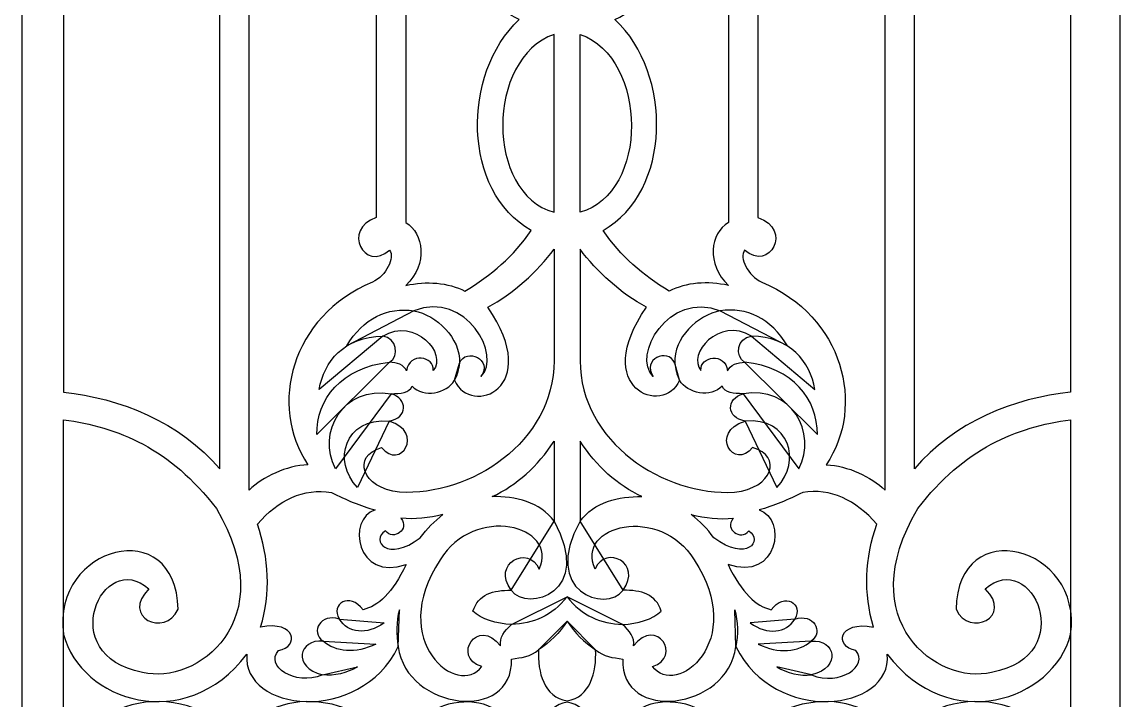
# Model space of a CAD drawing. Header units: centimetres. Extents: x 14.2 to 27.5, y -6 to 9.5.
# Drawn here: x 21.1 to 27.5, y 1.79 to 5.75 of the extents above; entities that cross this region are included whole.
import ezdxf

# ---------------------------------------------------------------- set-up
doc = ezdxf.new("R2010")
doc.units = ezdxf.units.CM
doc.header["$MEASUREMENT"] = 0
doc.layers.add('layer 1', color=7, linetype='Continuous')

msp = doc.modelspace()

# ---------------------------------------------------------------- linework, layer by layer
at = {"layer": 'layer 1', "color": 250}
for points, knots in [([(21.10271, 9.51884), (21.10271, 9.51884), (27.49999, 9.51884), (27.49999, 9.51884), (27.49999, 9.51884), (27.49999, 9.51884), (27.49999, -6.00399), (27.49999, -6.00399), (27.49999, -6.00399), (27.49999, -6.00399), (21.10271, -6.00399), (21.10271, -6.00399), (21.10271, -6.00399), (21.10271, -6.00399), (21.10271, 9.51884), (21.10271, 9.51884)], [0, 0, 0, 0, 0.2, 0.2, 0.2, 0.2, 0.4, 0.4, 0.4, 0.4, 0.6, 0.6, 0.6, 0.6, 1, 1, 1, 1]), ([(21.34517, 7.83549), (21.71883, 7.84045), (22.02016, 7.65651), (22.1433, 7.3155), (22.1433, 7.3155), (22.00438, 7.10492), (22.0098, 6.7256), (22.25509, 6.54367), (22.25509, 6.54367), (22.25508, 5.4211), (22.25508, 4.2635), (22.25509, 3.14093), (22.25509, 3.14093), (22.0278, 3.41258), (21.66905, 3.55634), (21.34517, 3.58812), (21.34517, 3.58812), (21.34517, 4.9986), (21.34517, 6.425), (21.34517, 7.83549)], [0, 0, 0, 0, 0.1666667, 0.1666667, 0.1666667, 0.1666667, 0.3333333, 0.3333333, 0.3333333, 0.3333333, 0.5, 0.5, 0.5, 0.5, 0.6666667, 0.6666667, 0.6666667, 0.6666667, 1, 1, 1, 1]), ([(27.212, 7.83549), (26.83835, 7.84045), (26.53701, 7.65651), (26.41388, 7.3155), (26.41388, 7.3155), (26.55281, 7.10492), (26.54739, 6.7256), (26.3021, 6.54367), (26.3021, 6.54367), (26.3021, 5.4211), (26.3021, 4.2635), (26.3021, 3.14093), (26.3021, 3.14093), (26.52937, 3.41258), (26.88813, 3.55634), (27.212, 3.58812), (27.212, 3.58812), (27.212, 4.9986), (27.212, 6.425), (27.212, 7.83549)], [0, 0, 0, 0, 0.1666667, 0.1666667, 0.1666667, 0.1666667, 0.3333333, 0.3333333, 0.3333333, 0.3333333, 0.5, 0.5, 0.5, 0.5, 0.6666667, 0.6666667, 0.6666667, 0.6666667, 1, 1, 1, 1]), ([(23.16686, 4.60672), (23.16686, 5.5734), (23.16686, 6.57299), (23.16686, 7.53966), (23.16686, 7.53966), (22.51484, 7.60281), (22.42446, 7.06817), (22.65784, 7.00344), (22.65784, 7.00344), (22.7554, 7.16817), (22.95376, 6.89989), (22.68686, 6.86626), (22.68686, 6.86626), (22.84652, 6.70272), (22.67833, 6.46419), (22.42604, 6.49648), (22.42604, 6.49648), (22.42604, 5.34232), (22.42604, 4.17218), (22.42604, 3.01802), (22.42604, 3.01802), (22.50823, 3.09736), (22.64263, 3.15886), (22.76852, 3.16575), (22.76852, 3.16575), (22.53834, 3.51044), (22.66878, 4.03052), (23.14447, 4.23037), (23.14447, 4.23037), (23.22591, 4.26714), (23.27643, 4.37263), (23.24488, 4.4158), (23.24488, 4.4158), (23.09736, 4.28867), (22.96372, 4.53774), (23.16686, 4.60672)], [0, 0, 0, 0, 0.1, 0.1, 0.1, 0.1, 0.2, 0.2, 0.2, 0.2, 0.3, 0.3, 0.3, 0.3, 0.4, 0.4, 0.4, 0.4, 0.5, 0.5, 0.5, 0.5, 0.6, 0.6, 0.6, 0.6, 0.7, 0.7, 0.7, 0.7, 0.8, 0.8, 0.8, 0.8, 1, 1, 1, 1]), ([(25.39033, 4.60672), (25.39033, 5.5734), (25.39033, 6.57299), (25.39033, 7.53966), (25.39033, 7.53966), (26.04233, 7.60281), (26.13273, 7.06817), (25.89934, 7.00344), (25.89934, 7.00344), (25.80177, 7.16817), (25.60343, 6.89989), (25.87032, 6.86626), (25.87032, 6.86626), (25.71067, 6.70272), (25.87885, 6.46419), (26.13114, 6.49648), (26.13114, 6.49648), (26.13114, 5.34232), (26.13114, 4.17218), (26.13114, 3.01802), (26.13114, 3.01802), (26.04895, 3.09736), (25.91455, 3.15886), (25.78866, 3.16575), (25.78866, 3.16575), (26.01883, 3.51044), (25.8884, 4.03052), (25.4127, 4.23037), (25.4127, 4.23037), (25.33127, 4.26714), (25.28075, 4.37263), (25.3123, 4.4158), (25.3123, 4.4158), (25.45983, 4.28867), (25.59347, 4.53774), (25.39033, 4.60672)], [0, 0, 0, 0, 0.1, 0.1, 0.1, 0.1, 0.2, 0.2, 0.2, 0.2, 0.3, 0.3, 0.3, 0.3, 0.4, 0.4, 0.4, 0.4, 0.5, 0.5, 0.5, 0.5, 0.6, 0.6, 0.6, 0.6, 0.7, 0.7, 0.7, 0.7, 0.8, 0.8, 0.8, 0.8, 1, 1, 1, 1]), ([(24.06915, 4.53187), (23.96822, 4.37919), (23.83539, 4.2709), (23.68361, 4.17717), (23.68361, 4.17717), (23.58537, 4.22847), (23.459, 4.23726), (23.33889, 4.21084), (23.33889, 4.21084), (23.46988, 4.33551), (23.44396, 4.51538), (23.33889, 4.57688), (23.33889, 4.57688), (23.33889, 5.11122), (23.33889, 5.64555), (23.33889, 6.17987), (23.33889, 6.17987), (23.39725, 6.03501), (23.66043, 6.00498), (23.79217, 6.16603), (23.79217, 6.16603), (23.77115, 5.98251), (23.8449, 5.82594), (23.9999, 5.76095), (23.9999, 5.76095), (23.66231, 5.44561), (23.66809, 4.75722), (24.06915, 4.53187)], [0, 0, 0, 0, 0.125, 0.125, 0.125, 0.125, 0.25, 0.25, 0.25, 0.25, 0.375, 0.375, 0.375, 0.375, 0.5, 0.5, 0.5, 0.5, 0.625, 0.625, 0.625, 0.625, 0.75, 0.75, 0.75, 0.75, 1, 1, 1, 1]), ([(24.48804, 4.53187), (24.58897, 4.37919), (24.72178, 4.2709), (24.87356, 4.17717), (24.87356, 4.17717), (24.97182, 4.22847), (25.09819, 4.23726), (25.21829, 4.21084), (25.21829, 4.21084), (25.0873, 4.33551), (25.11323, 4.51538), (25.21829, 4.57688), (25.21829, 4.57688), (25.21829, 5.11122), (25.21829, 5.64555), (25.21829, 6.17987), (25.21829, 6.17987), (25.15994, 6.03501), (24.89675, 6.00498), (24.76502, 6.16603), (24.76502, 6.16603), (24.78602, 5.98251), (24.71227, 5.82594), (24.55729, 5.76095), (24.55729, 5.76095), (24.89487, 5.44561), (24.88909, 4.75722), (24.48804, 4.53187)], [0, 0, 0, 0, 0.125, 0.125, 0.125, 0.125, 0.25, 0.25, 0.25, 0.25, 0.375, 0.375, 0.375, 0.375, 0.5, 0.5, 0.5, 0.5, 0.625, 0.625, 0.625, 0.625, 0.75, 0.75, 0.75, 0.75, 1, 1, 1, 1]), ([(24.20255, 4.63721), (23.80287, 4.74676), (23.80497, 5.53297), (24.20255, 5.6743), (24.20255, 5.6743), (24.20255, 5.3286), (24.20255, 4.9829), (24.20255, 4.63721)], [0, 0, 0, 0, 0.3333333, 0.3333333, 0.3333333, 0.3333333, 1, 1, 1, 1]), ([(24.35463, 4.63721), (24.75431, 4.74676), (24.7522, 5.53297), (24.35463, 5.6743), (24.35463, 5.6743), (24.35463, 5.3286), (24.35463, 4.9829), (24.35463, 4.63721)], [0, 0, 0, 0, 0.3333333, 0.3333333, 0.3333333, 0.3333333, 1, 1, 1, 1]), ([(23.1979, 3.2654), (23.02183, 3.21594), (23.08175, 3.02918), (23.30253, 3.00556), (23.30253, 3.00556), (23.71463, 2.98185), (24.20255, 3.2974), (24.20255, 3.77184), (24.20255, 3.77184), (24.20255, 3.98846), (24.20255, 4.20507), (24.20255, 4.42167), (24.20255, 4.42167), (24.10792, 4.29434), (23.9614, 4.16001), (23.81636, 4.08399), (23.81636, 4.08399), (24.14392, 3.61035), (23.71694, 3.44214), (23.62356, 3.65758), (23.62356, 3.65758), (23.57626, 3.58087), (23.44211, 3.5535), (23.37512, 3.62421), (23.37512, 3.62421), (23.35915, 3.58455), (23.30844, 3.57966), (23.25276, 3.57971), (23.25276, 3.57971), (23.35308, 3.55252), (23.35075, 3.43634), (23.24163, 3.42027), (23.24163, 3.42027), (23.45324, 3.35505), (23.30518, 3.12916), (23.1979, 3.2654)], [0, 0, 0, 0, 0.1, 0.1, 0.1, 0.1, 0.2, 0.2, 0.2, 0.2, 0.3, 0.3, 0.3, 0.3, 0.4, 0.4, 0.4, 0.4, 0.5, 0.5, 0.5, 0.5, 0.6, 0.6, 0.6, 0.6, 0.7, 0.7, 0.7, 0.7, 0.8, 0.8, 0.8, 0.8, 1, 1, 1, 1]), ([(25.35928, 3.2654), (25.53534, 3.21594), (25.47542, 3.02918), (25.25466, 3.00556), (25.25466, 3.00556), (24.84256, 2.98185), (24.35463, 3.2974), (24.35463, 3.77184), (24.35463, 3.77184), (24.35463, 3.98846), (24.35463, 4.20507), (24.35463, 4.42167), (24.35463, 4.42167), (24.44927, 4.29434), (24.59579, 4.16001), (24.74081, 4.08399), (24.74081, 4.08399), (24.41326, 3.61035), (24.84024, 3.44214), (24.93363, 3.65758), (24.93363, 3.65758), (24.98092, 3.58087), (25.11507, 3.5535), (25.18206, 3.62421), (25.18206, 3.62421), (25.19804, 3.58455), (25.24875, 3.57966), (25.30443, 3.57971), (25.30443, 3.57971), (25.20411, 3.55252), (25.20645, 3.43634), (25.31555, 3.42027), (25.31555, 3.42027), (25.10395, 3.35505), (25.252, 3.12916), (25.35928, 3.2654)], [0, 0, 0, 0, 0.1, 0.1, 0.1, 0.1, 0.2, 0.2, 0.2, 0.2, 0.3, 0.3, 0.3, 0.3, 0.4, 0.4, 0.4, 0.4, 0.5, 0.5, 0.5, 0.5, 0.6, 0.6, 0.6, 0.6, 0.7, 0.7, 0.7, 0.7, 0.8, 0.8, 0.8, 0.8, 1, 1, 1, 1]), ([(23.65101, 3.75791), (23.65905, 3.90457), (23.51728, 4.03741), (23.38622, 4.06282), (23.38622, 4.06282), (23.69028, 4.18224), (23.90272, 3.79752), (23.77674, 3.68034), (23.77674, 3.68034), (23.84761, 3.77798), (23.69159, 3.85109), (23.65101, 3.75791)], [0, 0, 0, 0, 0.25, 0.25, 0.25, 0.25, 0.5, 0.5, 0.5, 0.5, 1, 1, 1, 1]), ([(24.90616, 3.75791), (24.89813, 3.90457), (25.03989, 4.03741), (25.17096, 4.06282), (25.17096, 4.06282), (24.8669, 4.18224), (24.65447, 3.79752), (24.78045, 3.68034), (24.78045, 3.68034), (24.70957, 3.77798), (24.8656, 3.85109), (24.90616, 3.75791)], [0, 0, 0, 0, 0.25, 0.25, 0.25, 0.25, 0.5, 0.5, 0.5, 0.5, 1, 1, 1, 1]), ([(23.38622, 4.06282), (23.23256, 4.08655), (23.0908, 4.01965), (22.99475, 3.85788), (22.99475, 3.85788), (22.99475, 3.85788), (23.38622, 4.06282), (23.38622, 4.06282)], [0, 0, 0, 0, 0.3333333, 0.3333333, 0.3333333, 0.3333333, 1, 1, 1, 1]), ([(25.17096, 4.06282), (25.32462, 4.08655), (25.46638, 4.01965), (25.56242, 3.85788), (25.56242, 3.85788), (25.56242, 3.85788), (25.17096, 4.06282), (25.17096, 4.06282)], [0, 0, 0, 0, 0.3333333, 0.3333333, 0.3333333, 0.3333333, 1, 1, 1, 1]), ([(23.34342, 3.71244), (23.35672, 3.82424), (23.50743, 3.79734), (23.49855, 3.71511), (23.49855, 3.71511), (23.58184, 3.81199), (23.39497, 4.02792), (23.20434, 3.91571), (23.20434, 3.91571), (23.28815, 3.90412), (23.3033, 3.7998), (23.24446, 3.76326), (23.24446, 3.76326), (23.28368, 3.76325), (23.33095, 3.74721), (23.34342, 3.71244)], [0, 0, 0, 0, 0.2, 0.2, 0.2, 0.2, 0.4, 0.4, 0.4, 0.4, 0.6, 0.6, 0.6, 0.6, 1, 1, 1, 1]), ([(25.21376, 3.71244), (25.20046, 3.82424), (25.04975, 3.79734), (25.05862, 3.71511), (25.05862, 3.71511), (24.97535, 3.81199), (25.1622, 4.02792), (25.35284, 3.91571), (25.35284, 3.91571), (25.26903, 3.90412), (25.25388, 3.7998), (25.31272, 3.76326), (25.31272, 3.76326), (25.2735, 3.76325), (25.22624, 3.74721), (25.21376, 3.71244)], [0, 0, 0, 0, 0.2, 0.2, 0.2, 0.2, 0.4, 0.4, 0.4, 0.4, 0.6, 0.6, 0.6, 0.6, 1, 1, 1, 1]), ([(23.20434, 3.91571), (22.98132, 3.91023), (22.86104, 3.76917), (22.83494, 3.60388), (22.83494, 3.60388), (22.83494, 3.60388), (23.20434, 3.91571), (23.20434, 3.91571)], [0, 0, 0, 0, 0.3333333, 0.3333333, 0.3333333, 0.3333333, 1, 1, 1, 1]), ([(25.35284, 3.91571), (25.57586, 3.91023), (25.69613, 3.76917), (25.72224, 3.60388), (25.72224, 3.60388), (25.72224, 3.60388), (25.35284, 3.91571), (25.35284, 3.91571)], [0, 0, 0, 0, 0.3333333, 0.3333333, 0.3333333, 0.3333333, 1, 1, 1, 1]), ([(23.24446, 3.76326), (22.96217, 3.73367), (22.81853, 3.5469), (22.82068, 3.34132), (22.82068, 3.34132), (22.82068, 3.34132), (23.24446, 3.76326), (23.24446, 3.76326)], [0, 0, 0, 0, 0.3333333, 0.3333333, 0.3333333, 0.3333333, 1, 1, 1, 1]), ([(23.62356, 3.65758), (23.63965, 3.69102), (23.6473, 3.72446), (23.65101, 3.75791), (23.65101, 3.75791), (23.65101, 3.75791), (23.62356, 3.65758), (23.62356, 3.65758)], [0, 0, 0, 0, 0.3333333, 0.3333333, 0.3333333, 0.3333333, 1, 1, 1, 1]), ([(24.93363, 3.65758), (24.91752, 3.69102), (24.90988, 3.72446), (24.90616, 3.75791), (24.90616, 3.75791), (24.90616, 3.75791), (24.93363, 3.65758), (24.93363, 3.65758)], [0, 0, 0, 0, 0.3333333, 0.3333333, 0.3333333, 0.3333333, 1, 1, 1, 1]), ([(25.31272, 3.76326), (25.59502, 3.73367), (25.73865, 3.5469), (25.73651, 3.34132), (25.73651, 3.34132), (25.73651, 3.34132), (25.31272, 3.76326), (25.31272, 3.76326)], [0, 0, 0, 0, 0.3333333, 0.3333333, 0.3333333, 0.3333333, 1, 1, 1, 1]), ([(23.25276, 3.57971), (22.97171, 3.62916), (22.82005, 3.35183), (22.92912, 3.14155), (22.92912, 3.14155), (22.92912, 3.14155), (23.25276, 3.57971), (23.25276, 3.57971)], [0, 0, 0, 0, 0.3333333, 0.3333333, 0.3333333, 0.3333333, 1, 1, 1, 1]), ([(25.30443, 3.57971), (25.58548, 3.62916), (25.73713, 3.35183), (25.62806, 3.14155), (25.62806, 3.14155), (25.62806, 3.14155), (25.30443, 3.57971), (25.30443, 3.57971)], [0, 0, 0, 0, 0.3333333, 0.3333333, 0.3333333, 0.3333333, 1, 1, 1, 1]), ([(27.212, 3.42769), (26.89544, 3.38604), (26.59126, 3.26188), (26.32129, 2.90956), (26.32129, 2.90956), (25.93415, 2.25413), (26.43676, 1.87865), (26.75209, 1.95481), (26.75209, 1.95481), (27.27022, 2.05254), (26.98473, 2.68343), (26.71463, 2.44155), (26.71463, 2.44155), (26.88202, 2.27948), (26.61967, 2.15465), (26.54539, 2.3229), (26.54539, 2.3229), (26.55228, 2.88238), (27.28483, 2.69564), (27.212, 2.17604), (27.212, 2.17604), (27.11229, 1.78847), (26.50276, 1.58682), (26.14422, 2.06143), (26.14422, 2.06143), (26.17428, 1.72756), (25.48684, 1.64442), (25.2625, 2.10514), (25.2625, 2.10514), (25.21305, 1.73359), (24.58978, 1.6599), (24.60283, 2.03283), (24.60283, 2.03283), (24.54446, 2.04099), (24.49174, 2.0463), (24.44468, 2.08705), (24.44468, 2.08705), (24.45102, 1.95561), (24.41408, 1.8121), (24.2786, 1.78841), (24.2786, 1.78841), (24.14309, 1.8121), (24.10616, 1.95561), (24.11249, 2.08705), (24.11249, 2.08705), (24.06545, 2.0463), (24.01273, 2.04099), (23.95435, 2.03283), (23.95435, 2.03283), (23.96739, 1.6599), (23.34414, 1.73359), (23.29468, 2.10514), (23.29468, 2.10514), (23.07035, 1.64442), (22.38291, 1.72756), (22.41295, 2.06143), (22.41295, 2.06143), (22.05442, 1.58682), (21.44489, 1.78847), (21.34517, 2.17604), (21.34517, 2.17604), (21.27235, 2.69564), (22.00489, 2.88238), (22.01178, 2.3229), (22.01178, 2.3229), (21.93752, 2.15465), (21.67515, 2.27948), (21.84255, 2.44155), (21.84255, 2.44155), (21.57245, 2.68343), (21.28695, 2.05254), (21.80509, 1.95481), (21.80509, 1.95481), (22.12043, 1.87865), (22.62303, 2.25413), (22.23588, 2.90956), (22.23588, 2.90956), (21.96593, 3.26188), (21.66173, 3.38604), (21.34517, 3.42769), (21.34517, 3.42769), (21.34517, 3.42769), (21.34517, 0.14221), (21.34517, 0.14221), (21.34517, 0.14221), (21.66173, 0.18386), (21.96593, 0.30802), (22.23588, 0.66034), (22.23588, 0.66034), (22.62303, 1.31577), (22.12043, 1.69125), (21.80509, 1.61509), (21.80509, 1.61509), (21.28695, 1.51736), (21.57245, 0.88648), (21.84255, 1.12835), (21.84255, 1.12835), (21.67515, 1.29042), (21.93752, 1.41524), (22.01178, 1.247), (22.01178, 1.247), (22.00489, 0.68751), (21.27235, 0.87426), (21.34517, 1.39385), (21.34517, 1.39385), (21.44489, 1.78143), (22.05442, 1.98308), (22.41295, 1.50847), (22.41295, 1.50847), (22.38291, 1.84234), (23.07035, 1.92548), (23.29468, 1.46476), (23.29468, 1.46476), (23.34414, 1.83631), (23.96739, 1.91), (23.95435, 1.53705), (23.95435, 1.53705), (24.01273, 1.52891), (24.06545, 1.52359), (24.11249, 1.48283), (24.11249, 1.48283), (24.10616, 1.61429), (24.14309, 1.75778), (24.2786, 1.78147), (24.2786, 1.78147), (24.41408, 1.75778), (24.45102, 1.61429), (24.44468, 1.48283), (24.44468, 1.48283), (24.49174, 1.52359), (24.54446, 1.52891), (24.60283, 1.53705), (24.60283, 1.53705), (24.58978, 1.91), (25.21305, 1.83631), (25.2625, 1.46476), (25.2625, 1.46476), (25.48684, 1.92548), (26.17428, 1.84234), (26.14422, 1.50847), (26.14422, 1.50847), (26.50276, 1.98308), (27.11229, 1.78143), (27.212, 1.39385), (27.212, 1.39385), (27.28483, 0.87426), (26.55228, 0.68751), (26.54539, 1.247), (26.54539, 1.247), (26.61967, 1.41524), (26.88202, 1.29042), (26.71463, 1.12835), (26.71463, 1.12835), (26.98473, 0.88648), (27.27022, 1.51736), (26.75209, 1.61509), (26.75209, 1.61509), (26.43676, 1.69125), (25.93415, 1.31577), (26.32129, 0.66034), (26.32129, 0.66034), (26.59126, 0.30802), (26.89544, 0.18386), (27.212, 0.14221), (27.212, 0.14221), (27.212, 0.14221), (27.212, 3.42769), (27.212, 3.42769)], [0, 0, 0, 0, 0.0232558, 0.0232558, 0.0232558, 0.0232558, 0.0465116, 0.0465116, 0.0465116, 0.0465116, 0.0697674, 0.0697674, 0.0697674, 0.0697674, 0.0930233, 0.0930233, 0.0930233, 0.0930233, 0.1162791, 0.1162791, 0.1162791, 0.1162791, 0.1395349, 0.1395349, 0.1395349, 0.1395349, 0.1627907, 0.1627907, 0.1627907, 0.1627907, 0.1860465, 0.1860465, 0.1860465, 0.1860465, 0.2093023, 0.2093023, 0.2093023, 0.2093023, 0.2325581, 0.2325581, 0.2325581, 0.2325581, 0.255814, 0.255814, 0.255814, 0.255814, 0.2790698, 0.2790698, 0.2790698, 0.2790698, 0.3023256, 0.3023256, 0.3023256, 0.3023256, 0.3255814, 0.3255814, 0.3255814, 0.3255814, 0.3488372, 0.3488372, 0.3488372, 0.3488372, 0.372093, 0.372093, 0.372093, 0.372093, 0.3953488, 0.3953488, 0.3953488, 0.3953488, 0.4186047, 0.4186047, 0.4186047, 0.4186047, 0.4418605, 0.4418605, 0.4418605, 0.4418605, 0.4651163, 0.4651163, 0.4651163, 0.4651163, 0.4883721, 0.4883721, 0.4883721, 0.4883721, 0.5116279, 0.5116279, 0.5116279, 0.5116279, 0.5348837, 0.5348837, 0.5348837, 0.5348837, 0.5581395, 0.5581395, 0.5581395, 0.5581395, 0.5813953, 0.5813953, 0.5813953, 0.5813953, 0.6046512, 0.6046512, 0.6046512, 0.6046512, 0.627907, 0.627907, 0.627907, 0.627907, 0.6511628, 0.6511628, 0.6511628, 0.6511628, 0.6744186, 0.6744186, 0.6744186, 0.6744186, 0.6976744, 0.6976744, 0.6976744, 0.6976744, 0.7209302, 0.7209302, 0.7209302, 0.7209302, 0.744186, 0.744186, 0.744186, 0.744186, 0.7674419, 0.7674419, 0.7674419, 0.7674419, 0.7906977, 0.7906977, 0.7906977, 0.7906977, 0.8139535, 0.8139535, 0.8139535, 0.8139535, 0.8372093, 0.8372093, 0.8372093, 0.8372093, 0.8604651, 0.8604651, 0.8604651, 0.8604651, 0.8837209, 0.8837209, 0.8837209, 0.8837209, 0.9069767, 0.9069767, 0.9069767, 0.9069767, 0.9302326, 0.9302326, 0.9302326, 0.9302326, 0.9534884, 0.9534884, 0.9534884, 0.9534884, 1, 1, 1, 1]), ([(23.24163, 3.42027), (22.9824, 3.44151), (22.90962, 3.18594), (23.05755, 3.03311), (23.05755, 3.03311), (23.05755, 3.03311), (23.24163, 3.42027), (23.24163, 3.42027)], [0, 0, 0, 0, 0.3333333, 0.3333333, 0.3333333, 0.3333333, 1, 1, 1, 1]), ([(25.31555, 3.42027), (25.57477, 3.44151), (25.64756, 3.18594), (25.49963, 3.03311), (25.49963, 3.03311), (25.49963, 3.03311), (25.31555, 3.42027), (25.31555, 3.42027)], [0, 0, 0, 0, 0.3333333, 0.3333333, 0.3333333, 0.3333333, 1, 1, 1, 1]), ([(23.84248, 2.9795), (23.9755, 2.98408), (24.12274, 2.946), (24.20255, 2.83684), (24.20255, 2.83684), (24.20255, 2.99805), (24.20255, 3.14233), (24.20255, 3.30356), (24.20255, 3.30356), (24.10739, 3.15453), (23.98579, 3.04775), (23.84248, 2.9795)], [0, 0, 0, 0, 0.25, 0.25, 0.25, 0.25, 0.5, 0.5, 0.5, 0.5, 1, 1, 1, 1]), ([(24.7147, 2.9795), (24.58168, 2.98408), (24.43444, 2.946), (24.35463, 2.83684), (24.35463, 2.83684), (24.35463, 2.99805), (24.35463, 3.14233), (24.35463, 3.30356), (24.35463, 3.30356), (24.44978, 3.15453), (24.57139, 3.04775), (24.7147, 2.9795)], [0, 0, 0, 0, 0.25, 0.25, 0.25, 0.25, 0.5, 0.5, 0.5, 0.5, 1, 1, 1, 1]), ([(22.47439, 2.81963), (22.54214, 2.62202), (22.55361, 2.41511), (22.49276, 2.21955), (22.49276, 2.21955), (22.70051, 2.25853), (22.7217, 2.10638), (22.59685, 2.08177), (22.59685, 2.08177), (22.5177, 1.99685), (22.68836, 1.87141), (22.85403, 1.94094), (22.85403, 1.94094), (22.67592, 1.98481), (22.71573, 2.15117), (22.85709, 2.13688), (22.85709, 2.13688), (22.78062, 2.19188), (22.84367, 2.3016), (22.952, 2.26546), (22.952, 2.26546), (22.8977, 2.35443), (23.01311, 2.42478), (23.08977, 2.32058), (23.08977, 2.32058), (23.17729, 2.33946), (23.26149, 2.41804), (23.34083, 2.58389), (23.34083, 2.58389), (23.05099, 2.48183), (22.99385, 2.85127), (23.1602, 2.9023), (23.1602, 2.9023), (23.0755, 2.92474), (22.99078, 2.96148), (22.90608, 3.00333), (22.90608, 3.00333), (22.74305, 3.03242), (22.5966, 2.95894), (22.47439, 2.81963)], [0, 0, 0, 0, 0.0909091, 0.0909091, 0.0909091, 0.0909091, 0.1818182, 0.1818182, 0.1818182, 0.1818182, 0.2727273, 0.2727273, 0.2727273, 0.2727273, 0.3636364, 0.3636364, 0.3636364, 0.3636364, 0.4545455, 0.4545455, 0.4545455, 0.4545455, 0.5454545, 0.5454545, 0.5454545, 0.5454545, 0.6363636, 0.6363636, 0.6363636, 0.6363636, 0.7272727, 0.7272727, 0.7272727, 0.7272727, 0.8181818, 0.8181818, 0.8181818, 0.8181818, 1, 1, 1, 1]), ([(26.0828, 2.81963), (26.01506, 2.62202), (26.00358, 2.41511), (26.06443, 2.21955), (26.06443, 2.21955), (25.85667, 2.25853), (25.83547, 2.10638), (25.96032, 2.08177), (25.96032, 2.08177), (26.03947, 1.99685), (25.86881, 1.87141), (25.70314, 1.94094), (25.70314, 1.94094), (25.88125, 1.98481), (25.84145, 2.15117), (25.70009, 2.13688), (25.70009, 2.13688), (25.77658, 2.19188), (25.71351, 2.3016), (25.60518, 2.26546), (25.60518, 2.26546), (25.65947, 2.35443), (25.54407, 2.42478), (25.4674, 2.32058), (25.4674, 2.32058), (25.37989, 2.33946), (25.29569, 2.41804), (25.21634, 2.58389), (25.21634, 2.58389), (25.50619, 2.48183), (25.56334, 2.85127), (25.39698, 2.9023), (25.39698, 2.9023), (25.48169, 2.92474), (25.56639, 2.96148), (25.65111, 3.00333), (25.65111, 3.00333), (25.81414, 3.03242), (25.96058, 2.95894), (26.0828, 2.81963)], [0, 0, 0, 0, 0.0909091, 0.0909091, 0.0909091, 0.0909091, 0.1818182, 0.1818182, 0.1818182, 0.1818182, 0.2727273, 0.2727273, 0.2727273, 0.2727273, 0.3636364, 0.3636364, 0.3636364, 0.3636364, 0.4545455, 0.4545455, 0.4545455, 0.4545455, 0.5454545, 0.5454545, 0.5454545, 0.5454545, 0.6363636, 0.6363636, 0.6363636, 0.6363636, 0.7272727, 0.7272727, 0.7272727, 0.7272727, 0.8181818, 0.8181818, 0.8181818, 0.8181818, 1, 1, 1, 1]), ([(23.89077, 2.10999), (23.75707, 2.28365), (23.60475, 2.04534), (23.78098, 1.98895), (23.78098, 1.98895), (23.64785, 1.8023), (23.22416, 2.13393), (23.53887, 2.6111), (23.53887, 2.6111), (23.73568, 2.93673), (24.23312, 2.81248), (24.11598, 2.55762), (24.11598, 2.55762), (24.0531, 2.70171), (23.83706, 2.59123), (23.95269, 2.43375), (23.95269, 2.43375), (23.84803, 2.43567), (23.7598, 2.40942), (23.73029, 2.3127), (23.73029, 2.3127), (23.77625, 2.26411), (23.86823, 2.23924), (23.95551, 2.23387), (23.95551, 2.23387), (23.91329, 2.19633), (23.88325, 2.15785), (23.89077, 2.10999)], [0, 0, 0, 0, 0.125, 0.125, 0.125, 0.125, 0.25, 0.25, 0.25, 0.25, 0.375, 0.375, 0.375, 0.375, 0.5, 0.5, 0.5, 0.5, 0.625, 0.625, 0.625, 0.625, 0.75, 0.75, 0.75, 0.75, 1, 1, 1, 1]), ([(24.66642, 2.10999), (24.8001, 2.28365), (24.95242, 2.04534), (24.77621, 1.98895), (24.77621, 1.98895), (24.90932, 1.8023), (25.33303, 2.13393), (25.01832, 2.6111), (25.01832, 2.6111), (24.82151, 2.93673), (24.32406, 2.81248), (24.44121, 2.55762), (24.44121, 2.55762), (24.50408, 2.70171), (24.72011, 2.59123), (24.60448, 2.43375), (24.60448, 2.43375), (24.70914, 2.43567), (24.79738, 2.40942), (24.82688, 2.3127), (24.82688, 2.3127), (24.78092, 2.26411), (24.68896, 2.23924), (24.60167, 2.23387), (24.60167, 2.23387), (24.6439, 2.19633), (24.67393, 2.15785), (24.66642, 2.10999)], [0, 0, 0, 0, 0.125, 0.125, 0.125, 0.125, 0.25, 0.25, 0.25, 0.25, 0.375, 0.375, 0.375, 0.375, 0.5, 0.5, 0.5, 0.5, 0.625, 0.625, 0.625, 0.625, 0.75, 0.75, 0.75, 0.75, 1, 1, 1, 1]), ([(23.31022, 2.85331), (23.39186, 2.84668), (23.47351, 2.85383), (23.55515, 2.87474), (23.55515, 2.87474), (23.50493, 2.83716), (23.46261, 2.79315), (23.4235, 2.74003), (23.4235, 2.74003), (23.23105, 2.59306), (23.13373, 2.72472), (23.22012, 2.78067), (23.22012, 2.78067), (23.26657, 2.71963), (23.36499, 2.78914), (23.31022, 2.85331)], [0, 0, 0, 0, 0.2, 0.2, 0.2, 0.2, 0.4, 0.4, 0.4, 0.4, 0.6, 0.6, 0.6, 0.6, 1, 1, 1, 1]), ([(23.95269, 2.43375), (24.05131, 2.30068), (24.4336, 2.42323), (24.20255, 2.83684), (24.20255, 2.83684), (24.20255, 2.83684), (23.95269, 2.43375), (23.95269, 2.43375)], [0, 0, 0, 0, 0.3333333, 0.3333333, 0.3333333, 0.3333333, 1, 1, 1, 1]), ([(24.60448, 2.43375), (24.50587, 2.30068), (24.12358, 2.42323), (24.35463, 2.83684), (24.35463, 2.83684), (24.35463, 2.83684), (24.60448, 2.43375), (24.60448, 2.43375)], [0, 0, 0, 0, 0.3333333, 0.3333333, 0.3333333, 0.3333333, 1, 1, 1, 1]), ([(25.24696, 2.85331), (25.16531, 2.84668), (25.08368, 2.85383), (25.00204, 2.87474), (25.00204, 2.87474), (25.05224, 2.83716), (25.09458, 2.79315), (25.13368, 2.74003), (25.13368, 2.74003), (25.32614, 2.59306), (25.42344, 2.72472), (25.33706, 2.78067), (25.33706, 2.78067), (25.2906, 2.71963), (25.1922, 2.78914), (25.24696, 2.85331)], [0, 0, 0, 0, 0.2, 0.2, 0.2, 0.2, 0.4, 0.4, 0.4, 0.4, 0.6, 0.6, 0.6, 0.6, 1, 1, 1, 1]), ([(23.95551, 2.23387), (24.07979, 2.23924), (24.19221, 2.28487), (24.27857, 2.39514), (24.27857, 2.39514), (24.27857, 2.39514), (23.95551, 2.23387), (23.95551, 2.23387)], [0, 0, 0, 0, 0.3333333, 0.3333333, 0.3333333, 0.3333333, 1, 1, 1, 1]), ([(24.60167, 2.23387), (24.4774, 2.23924), (24.36498, 2.28487), (24.27861, 2.39514), (24.27861, 2.39514), (24.27861, 2.39514), (24.60167, 2.23387), (24.60167, 2.23387)], [0, 0, 0, 0, 0.3333333, 0.3333333, 0.3333333, 0.3333333, 1, 1, 1, 1]), ([(23.29468, 2.10514), (23.28302, 2.17697), (23.28256, 2.24881), (23.30129, 2.32064), (23.30129, 2.32064), (23.30129, 2.32064), (23.29468, 2.10514), (23.29468, 2.10514)], [0, 0, 0, 0, 0.3333333, 0.3333333, 0.3333333, 0.3333333, 1, 1, 1, 1]), ([(25.2625, 2.10514), (25.27417, 2.17697), (25.27463, 2.24881), (25.25588, 2.32064), (25.25588, 2.32064), (25.25588, 2.32064), (25.2625, 2.10514), (25.2625, 2.10514)], [0, 0, 0, 0, 0.3333333, 0.3333333, 0.3333333, 0.3333333, 1, 1, 1, 1]), ([(22.952, 2.26546), (23.00304, 2.18424), (23.11037, 2.16998), (23.21238, 2.24312), (23.21238, 2.24312), (23.21238, 2.24312), (22.952, 2.26546), (22.952, 2.26546)], [0, 0, 0, 0, 0.3333333, 0.3333333, 0.3333333, 0.3333333, 1, 1, 1, 1]), ([(24.11249, 2.08705), (24.17935, 2.13157), (24.23471, 2.18487), (24.27857, 2.25305), (24.27857, 2.25305), (24.27857, 2.25305), (24.11249, 2.08705), (24.11249, 2.08705)], [0, 0, 0, 0, 0.3333333, 0.3333333, 0.3333333, 0.3333333, 1, 1, 1, 1]), ([(24.44468, 2.08705), (24.37783, 2.13157), (24.32246, 2.18487), (24.27861, 2.25305), (24.27861, 2.25305), (24.27861, 2.25305), (24.44468, 2.08705), (24.44468, 2.08705)], [0, 0, 0, 0, 0.3333333, 0.3333333, 0.3333333, 0.3333333, 1, 1, 1, 1]), ([(25.60518, 2.26546), (25.55413, 2.18424), (25.44682, 2.16998), (25.34479, 2.24312), (25.34479, 2.24312), (25.34479, 2.24312), (25.60518, 2.26546), (25.60518, 2.26546)], [0, 0, 0, 0, 0.3333333, 0.3333333, 0.3333333, 0.3333333, 1, 1, 1, 1]), ([(22.85709, 2.13688), (22.93065, 2.07381), (23.04681, 2.06137), (23.1645, 2.12001), (23.1645, 2.12001), (23.1645, 2.12001), (22.85709, 2.13688), (22.85709, 2.13688)], [0, 0, 0, 0, 0.3333333, 0.3333333, 0.3333333, 0.3333333, 1, 1, 1, 1]), ([(25.70009, 2.13688), (25.62654, 2.07381), (25.51037, 2.06137), (25.39268, 2.12001), (25.39268, 2.12001), (25.39268, 2.12001), (25.70009, 2.13688), (25.70009, 2.13688)], [0, 0, 0, 0, 0.3333333, 0.3333333, 0.3333333, 0.3333333, 1, 1, 1, 1]), ([(22.85403, 1.94094), (22.92181, 1.93243), (22.99641, 1.95033), (23.05735, 1.98778), (23.05735, 1.98778), (23.05735, 1.98778), (22.85403, 1.94094), (22.85403, 1.94094)], [0, 0, 0, 0, 0.3333333, 0.3333333, 0.3333333, 0.3333333, 1, 1, 1, 1]), ([(25.70314, 1.94094), (25.63537, 1.93243), (25.56077, 1.95033), (25.49984, 1.98778), (25.49984, 1.98778), (25.49984, 1.98778), (25.70314, 1.94094), (25.70314, 1.94094)], [0, 0, 0, 0, 0.3333333, 0.3333333, 0.3333333, 0.3333333, 1, 1, 1, 1])]:
    msp.add_open_spline(points, degree=3, knots=knots, dxfattribs=at)

doc.saveas('drawing.dxf')
